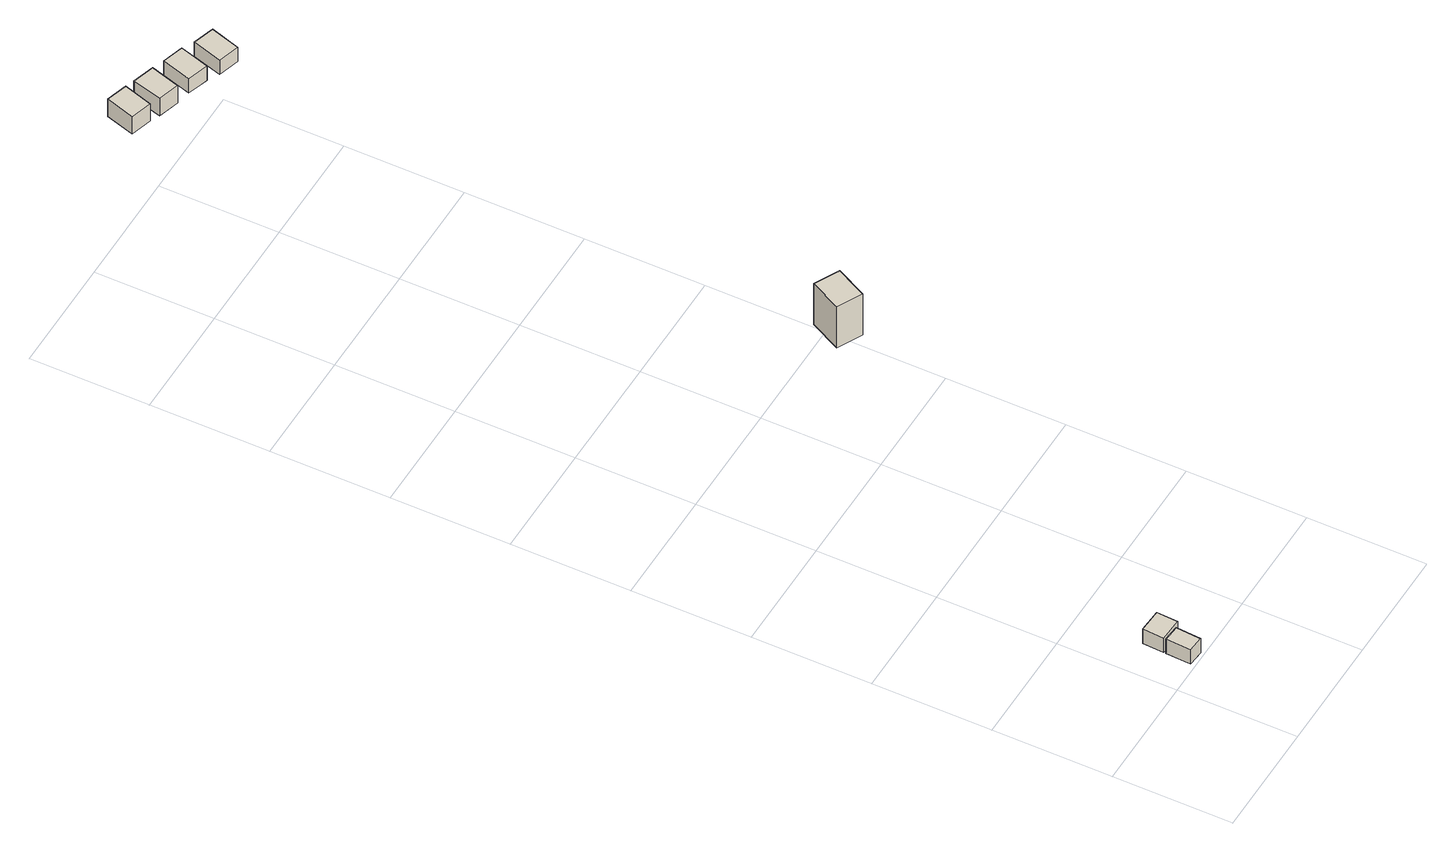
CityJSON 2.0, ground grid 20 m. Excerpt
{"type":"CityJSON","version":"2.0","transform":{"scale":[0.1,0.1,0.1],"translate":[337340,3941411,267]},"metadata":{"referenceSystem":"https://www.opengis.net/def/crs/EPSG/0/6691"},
"CityObjects":{
"building1":{"type":"Building","attributes":{"BuildingIDAttribute.prefecture":"14","BuildingIDAttribute.city":"14151","BuildingDetailAttribute.surveyYear":2015},"geometry":[{"type":"Solid","lod":"1","boundaries":[[[[0,1,2,3]],[[2,4,5,3]],[[1,6,4,2]],[[0,7,6,1]],[[3,5,7,0]],[[4,6,7,5]]]]}]},
"building2":{"type":"Building","attributes":{"BuildingIDAttribute.prefecture":"14","BuildingIDAttribute.city":"14151","BuildingDetailAttribute.surveyYear":2015},"geometry":[{"type":"Solid","lod":"1","boundaries":[[[[8,9,10,11]],[[10,12,13,11]],[[9,14,12,10]],[[8,15,14,9]],[[11,13,15,8]],[[12,14,15,13]]]]}]},
"building3":{"type":"Building","attributes":{"measuredHeight":11.2,"BuildingIDAttribute.prefecture":"14","BuildingIDAttribute.city":"14151","BuildingDetailAttribute.surveyYear":2015},"geometry":[{"type":"Solid","lod":"1","boundaries":[[[[16,17,18,19]],[[18,20,21,19]],[[17,22,20,18]],[[16,23,22,17]],[[19,21,23,16]],[[20,22,23,21]]]]}]},
"building4":{"type":"Building","attributes":{"usage":"403","measuredHeight":7.8,"storeysAboveGround":1,"BuildingIDAttribute.prefecture":"14","BuildingIDAttribute.city":"14151","BuildingDetailAttribute.totalFloorArea":16.3,"BuildingDetailAttribute.buildingFootprintArea":16.3,"BuildingDetailAttribute.buildingStructureType":"601","BuildingDetailAttribute.buildingStructureOrgType":"1","BuildingDetailAttribute.orgUsage":"80","BuildingDetailAttribute.surveyYear":2015},"geometry":[{"type":"Solid","lod":"1","boundaries":[[[[24,25,26,27]],[[26,28,29,27]],[[25,30,28,26]],[[24,31,30,25]],[[27,29,31,24]],[[28,30,31,29]]]]}]},
"building5":{"type":"Building","attributes":{"usage":"403","measuredHeight":7.7,"storeysAboveGround":1,"BuildingIDAttribute.prefecture":"14","BuildingIDAttribute.city":"14151","BuildingDetailAttribute.totalFloorArea":16.3,"BuildingDetailAttribute.buildingFootprintArea":16.3,"BuildingDetailAttribute.buildingStructureType":"601","BuildingDetailAttribute.buildingStructureOrgType":"1","BuildingDetailAttribute.orgUsage":"80","BuildingDetailAttribute.surveyYear":2015},"geometry":[{"type":"Solid","lod":"1","boundaries":[[[[32,33,34,35]],[[34,36,37,35]],[[33,38,36,34]],[[32,39,38,33]],[[35,37,39,32]],[[36,38,39,37]]]]}]},
"building6":{"type":"Building","attributes":{"usage":"403","storeysAboveGround":1,"BuildingIDAttribute.prefecture":"14","BuildingIDAttribute.city":"14151","BuildingDetailAttribute.totalFloorArea":16.3,"BuildingDetailAttribute.buildingFootprintArea":16.3,"BuildingDetailAttribute.buildingStructureType":"601","BuildingDetailAttribute.buildingStructureOrgType":"1","BuildingDetailAttribute.orgUsage":"80","BuildingDetailAttribute.surveyYear":2015},"geometry":[{"type":"Solid","lod":"1","boundaries":[[[[40,41,42,43]],[[42,44,45,43]],[[41,46,44,42]],[[40,47,46,41]],[[43,45,47,40]],[[44,46,47,45]]]]}]},
"building7":{"type":"Building","attributes":{"usage":"403","measuredHeight":3.5,"storeysAboveGround":1,"BuildingIDAttribute.prefecture":"14","BuildingIDAttribute.city":"14151","BuildingDetailAttribute.totalFloorArea":16.3,"BuildingDetailAttribute.buildingFootprintArea":16.3,"BuildingDetailAttribute.buildingStructureType":"601","BuildingDetailAttribute.buildingStructureOrgType":"1","BuildingDetailAttribute.orgUsage":"80","BuildingDetailAttribute.surveyYear":2015},"geometry":[{"type":"Solid","lod":"1","boundaries":[[[[48,49,50,51]],[[50,52,53,51]],[[49,54,52,50]],[[48,55,54,49]],[[51,53,55,48]],[[52,54,55,53]]]]}]}
},
"vertices":[
[59,50,4],[87,48,4],[84,6,4],[57,8,4],[84,6,34],[57,8,34],[87,48,34],[59,50,34],
[61,90,4],[101,88,4],[99,52,4],[59,54,4],[99,52,34],[59,54,34],[101,88,34],[61,90,34],
[328,737,143],[302,685,143],[261,706,143],[287,758,143],[261,706,229],[287,758,229],[302,685,229],[328,737,229],
[3,1738,322],[18,1787,322],[54,1776,322],[39,1727,322],[54,1776,358],[39,1727,358],[18,1787,358],[3,1738,358],
[54,1720,323],[68,1770,323],[105,1759,323],[90,1709,323],[105,1759,359],[90,1709,359],[68,1770,359],[54,1720,359],
[109,1701,330],[124,1751,330],[160,1740,330],[145,1690,330],[160,1740,360],[145,1690,360],[124,1751,360],[109,1701,360],
[163,1679,331],[178,1729,331],[214,1718,331],[199,1668,331],[214,1718,361],[199,1668,361],[178,1729,361],[163,1679,361]
]}
